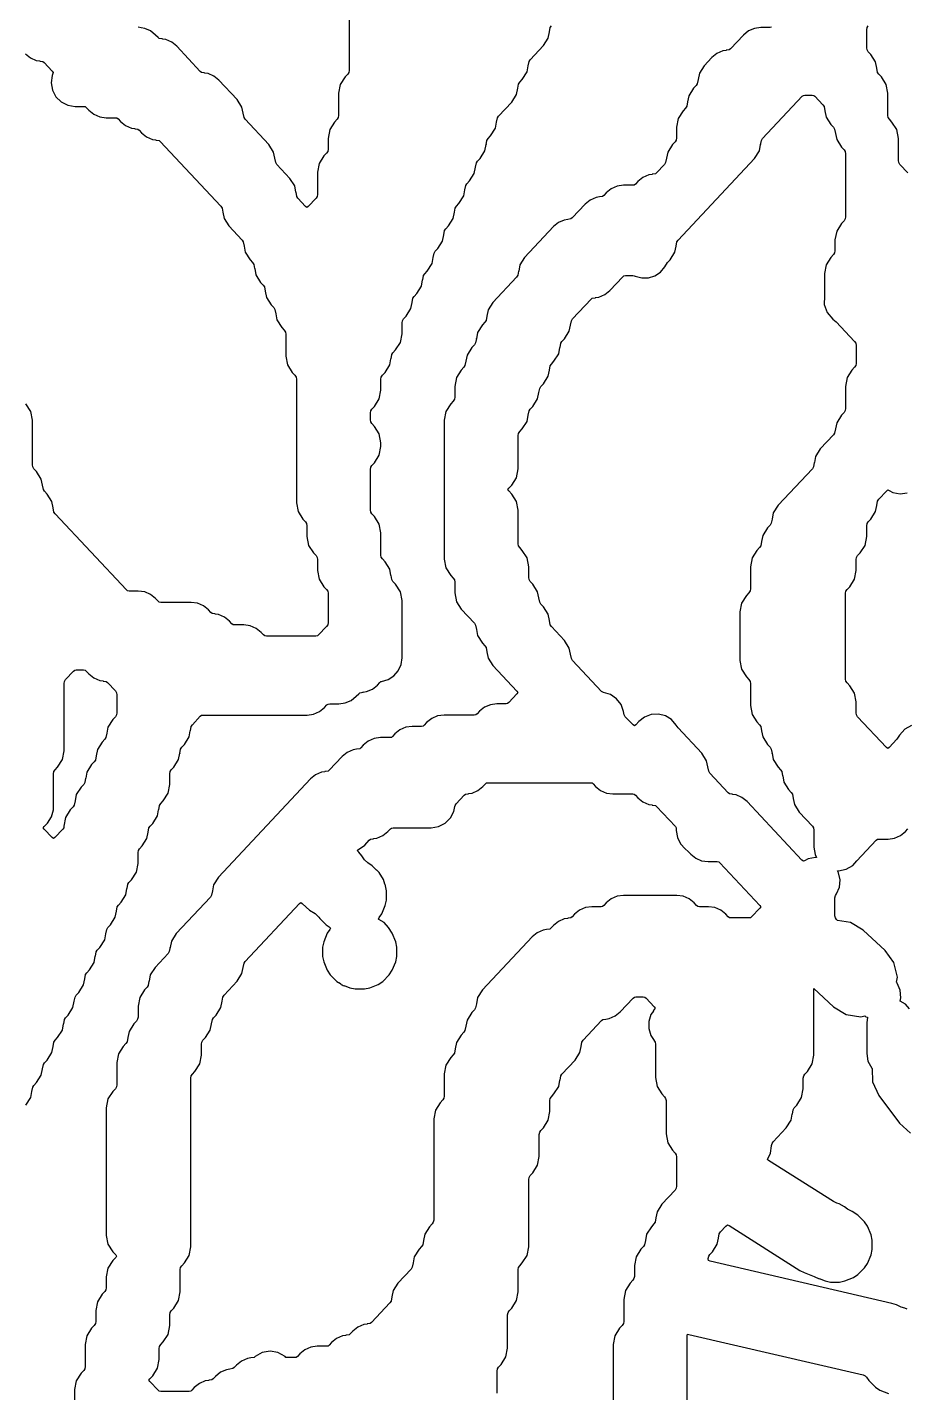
# Model space of a CAD drawing. Header units: millimetres. Extents: x 10 to 410, y 18 to 283.
# Drawn here: x 105.98 to 124.44, y 60.89 to 89.57 of the extents above; entities that cross this region are included whole.
import ezdxf

# ---------------------------------------------------------------- set-up
doc = ezdxf.new("R2010")
doc.units = ezdxf.units.MM
doc.layers.add('CUT', color=1, linetype='Continuous')

msp = doc.modelspace()

# ---------------------------------------------------------------- linework, layer by layer
at = {"layer": 'CUT'}
for points in [[(112.7426, 89.8403), (112.7426, 88.6645), (112.7342, 88.6206), (112.7103, 88.5829), (112.6558, 88.5248), (112.5557, 88.3667), (112.5206, 88.1828), (112.5206, 87.7174), (112.5123, 87.6735), (112.4883, 87.6357), (112.4339, 87.5776), (112.3337, 87.4196), (112.2987, 87.2357), (112.2987, 87.007), (112.2903, 86.9631), (112.2664, 86.9254), (112.2119, 86.8673), (112.1117, 86.7092), (112.0767, 86.5253), (112.0767, 86.0599), (112.0683, 86.016), (112.0444, 85.9782), (111.8828, 85.8058), (111.8548, 85.7843), (111.8267, 85.8058), (111.6651, 85.9782), (111.6412, 86.016), (111.624, 86.1063), (111.6225, 86.106), (111.5978, 86.2356), (111.4976, 86.3937), (111.2212, 86.6886), (111.1972, 86.7264), (111.18, 86.8166), (111.1785, 86.8163), (111.1538, 86.946), (111.0537, 87.1041), (110.5553, 87.6357), (110.5314, 87.6735), (110.5142, 87.7638), (110.5127, 87.7635), (110.488, 87.8931), (110.3878, 88.0512), (110.0053, 88.4593), (109.8997, 88.5449), (109.7751, 88.5989), (109.7026, 88.6088), (109.7031, 88.6127), (109.6371, 88.6218), (109.6118, 88.6422), (109.1174, 89.1696), (109.0119, 89.2552), (108.8872, 89.3092), (108.8147, 89.3192), (108.8152, 89.3231), (108.7492, 89.3321), (108.724, 89.3526), (108.6735, 89.4064), (108.568, 89.492), (108.4433, 89.546), (108.3708, 89.556), (108.3713, 89.5598), (108.3053, 89.5689)], [(105.9486, 66.9255), (106.0488, 67.0836), (106.0735, 67.2133), (106.075, 67.213), (106.0922, 67.3032), (106.1161, 67.341), (106.1706, 67.3991), (106.2707, 67.5572), (106.2954, 67.6868), (106.2969, 67.6865), (106.3141, 67.7768), (106.338, 67.8146), (106.3925, 67.8727), (106.4927, 68.0308), (106.5174, 68.1604), (106.5189, 68.1601), (106.5361, 68.2504), (106.56, 68.2881), (106.6145, 68.3462), (106.7147, 68.5043), (106.7394, 68.634), (106.7408, 68.6337), (106.758, 68.724), (106.782, 68.7617), (106.8364, 68.8198), (106.9366, 68.9779), (106.9613, 69.1075), (106.9628, 69.1073), (106.98, 69.1975), (107.0039, 69.2353), (107.0584, 69.2934), (107.1586, 69.4515), (107.1833, 69.5811), (107.1848, 69.5808), (107.202, 69.6711), (107.2259, 69.7089), (107.2803, 69.767), (107.3805, 69.9251), (107.4052, 70.0547), (107.4067, 70.0544), (107.4239, 70.1447), (107.4478, 70.1824), (107.5023, 70.2405), (107.6025, 70.3986), (107.6272, 70.5283), (107.6287, 70.528), (107.6459, 70.6183), (107.6698, 70.656), (107.7243, 70.7141), (107.8244, 70.8722), (107.8491, 71.0018), (107.8506, 71.0016), (107.8678, 71.0918), (107.8918, 71.1296), (107.9462, 71.1877), (108.0464, 71.3458), (108.0711, 71.4754), (108.0726, 71.4751), (108.0898, 71.5654), (108.1137, 71.6032), (108.1682, 71.6613), (108.2684, 71.8193), (108.3034, 72.0032), (108.3034, 72.2319), (108.3118, 72.2758), (108.3357, 72.3135), (108.3901, 72.3716), (108.4903, 72.5297), (108.515, 72.6593), (108.5165, 72.6591), (108.5337, 72.7493), (108.5576, 72.7871), (108.6121, 72.8452), (108.7123, 73.0033), (108.737, 73.1329), (108.7385, 73.1326), (108.7557, 73.2229), (108.7796, 73.2607), (108.8341, 73.3188), (108.9342, 73.4769), (108.9693, 73.6607), (108.9693, 73.8894), (108.9776, 73.9333), (109.0016, 73.971), (109.056, 74.0291), (109.1562, 74.1872), (109.1809, 74.3169), (109.1824, 74.3166), (109.1996, 74.4068), (109.2235, 74.4446), (109.278, 74.5027), (109.3782, 74.6608), (109.4029, 74.7904), (109.4044, 74.7901), (109.4216, 74.8804), (109.4455, 74.9182), (109.6118, 75.0956), (109.6371, 75.1161), (109.6693, 75.1205), (111.8601, 75.1205), (111.9947, 75.139), (112.1193, 75.193), (112.2249, 75.2786), (112.2753, 75.3324), (112.3006, 75.3529), (112.3328, 75.3573), (112.526, 75.3573), (112.6606, 75.3758), (112.7852, 75.4298), (112.8907, 75.5153), (112.9412, 75.5692), (112.9665, 75.5897), (113.0325, 75.5987), (113.032, 75.6026), (113.1045, 75.6125), (113.2291, 75.6666), (113.3347, 75.7521), (113.3851, 75.806), (113.4104, 75.8264), (113.4203, 75.8278), (113.5577, 75.8673), (113.6783, 75.944), (113.7723, 76.0518), (113.832, 76.1817), (113.8524, 76.3232), (113.8524, 77.5275), (113.8174, 77.7113), (113.7172, 77.8694), (113.6627, 77.9275), (113.6388, 77.9653), (113.6216, 78.0555), (113.6201, 78.0552), (113.5954, 78.1849), (113.4952, 78.343), (113.4408, 78.4011), (113.4168, 78.4388), (113.4085, 78.4827), (113.4085, 78.9482), (113.3734, 79.132), (113.2733, 79.2901), (113.2188, 79.3482), (113.1949, 79.386), (113.1865, 79.4299), (113.1865, 80.2826), (113.1949, 80.3265), (113.2188, 80.3643), (113.2733, 80.4224), (113.3734, 80.5804), (113.4085, 80.7643), (113.4085, 80.8425), (113.3734, 81.0263), (113.2733, 81.1844), (113.2188, 81.2425), (113.1949, 81.2803), (113.1865, 81.3242), (113.1865, 81.4665), (113.1949, 81.5104), (113.2188, 81.5482), (113.2733, 81.6063), (113.3734, 81.7644), (113.4085, 81.9482), (113.4085, 82.1769), (113.4168, 82.2208), (113.4408, 82.2585), (113.4952, 82.3166), (113.5954, 82.4747), (113.6201, 82.6044), (113.6216, 82.6041), (113.6388, 82.6944), (113.6627, 82.7321), (113.7172, 82.7902), (113.8174, 82.9483), (113.8524, 83.1322), (113.8524, 83.3608), (113.8608, 83.4047), (113.8847, 83.4425), (113.9391, 83.5006), (114.0393, 83.6587), (114.064, 83.7883), (114.0655, 83.788), (114.0827, 83.8783), (114.1066, 83.916), (114.1611, 83.9742), (114.2613, 84.1322), (114.286, 84.2619), (114.2875, 84.2616), (114.3047, 84.3519), (114.3286, 84.3896), (114.3831, 84.4477), (114.4832, 84.6058), (114.5079, 84.7355), (114.5094, 84.7352), (114.5266, 84.8254), (114.5506, 84.8632), (114.605, 84.9213), (114.7052, 85.0794), (114.7299, 85.209), (114.7314, 85.2087), (114.7486, 85.299), (114.7725, 85.3368), (114.827, 85.3949), (114.9272, 85.553), (114.9519, 85.6826), (114.9534, 85.6823), (114.9706, 85.7726), (114.9945, 85.8103), (115.0489, 85.8684), (115.1491, 86.0265), (115.1738, 86.1562), (115.1753, 86.1559), (115.1925, 86.2462), (115.2164, 86.2839), (115.2709, 86.342), (115.3711, 86.5001), (115.3958, 86.6297), (115.3973, 86.6295), (115.4145, 86.7197), (115.4384, 86.7575), (115.4929, 86.8156), (115.593, 86.9737), (115.6177, 87.1033), (115.6192, 87.103), (115.6364, 87.1933), (115.6604, 87.2311), (115.7148, 87.2892), (115.815, 87.4473), (115.8397, 87.5769), (115.8412, 87.5766), (115.8584, 87.6669), (115.8823, 87.7046), (116.1587, 87.9995), (116.2589, 88.1576), (116.2836, 88.2873), (116.2851, 88.287), (116.3023, 88.3772), (116.3262, 88.415), (116.3807, 88.4731), (116.4809, 88.6312), (116.5056, 88.7608), (116.5071, 88.7605), (116.5243, 88.8508), (116.5482, 88.8886), (116.8246, 89.1835), (116.9248, 89.3415), (116.9495, 89.4712), (116.951, 89.4709), (116.9682, 89.5612), (116.9921, 89.5989)], [(121.6191, 89.5689), (121.5869, 89.5645), (121.3937, 89.5645), (121.2591, 89.546), (121.1344, 89.492), (121.0289, 89.4064), (120.7565, 89.1158), (120.7312, 89.0953), (120.6652, 89.0863), (120.6657, 89.0824), (120.5932, 89.0725), (120.4685, 89.0184), (120.363, 88.9329), (120.2025, 88.7616), (120.1023, 88.6035), (120.0776, 88.4738), (120.0761, 88.4741), (120.0589, 88.3839), (120.035, 88.3461), (119.9805, 88.288), (119.8803, 88.1299), (119.8556, 88.0003), (119.8541, 88.0006), (119.8369, 87.9103), (119.813, 87.8725), (119.7585, 87.8144), (119.6584, 87.6563), (119.6233, 87.4725), (119.6233, 87.2438), (119.615, 87.1999), (119.5911, 87.1622), (119.5366, 87.1041), (119.4364, 86.946), (119.4117, 86.8163), (119.4102, 86.8166), (119.393, 86.7264), (119.3691, 86.6886), (119.2028, 86.5112), (119.1775, 86.4907), (119.1115, 86.4816), (119.112, 86.4777), (119.0395, 86.4678), (118.9148, 86.4138), (118.8093, 86.3282), (118.7588, 86.2744), (118.7336, 86.2539), (118.7014, 86.2495), (118.5082, 86.2495), (118.3736, 86.231), (118.2489, 86.177), (118.1434, 86.0914), (118.093, 86.0376), (118.0677, 86.0171), (118.0017, 86.008), (118.0022, 86.0042), (117.9297, 85.9942), (117.805, 85.9402), (117.6995, 85.8546), (117.4271, 85.564), (117.4018, 85.5435), (117.3358, 85.5345), (117.3363, 85.5306), (117.2638, 85.5207), (117.1392, 85.4666), (117.0336, 85.3811), (116.4292, 84.7362), (116.329, 84.5781), (116.3043, 84.4485), (116.3028, 84.4488), (116.2856, 84.3585), (116.2617, 84.3207), (115.7633, 83.7891), (115.6631, 83.631), (115.6384, 83.5013), (115.6369, 83.5016), (115.6197, 83.4113), (115.5958, 83.3736), (115.5413, 83.3155), (115.4411, 83.1574), (115.4164, 83.0278), (115.4149, 83.028), (115.3977, 82.9378), (115.3738, 82.9), (115.3194, 82.8419), (115.2192, 82.6838), (115.1945, 82.5542), (115.193, 82.5545), (115.1758, 82.4642), (115.1519, 82.4264), (115.0974, 82.3683), (114.9972, 82.2103), (114.9622, 82.0264), (114.9622, 81.7977), (114.9538, 81.7538), (114.9299, 81.7161), (114.8754, 81.658), (114.7753, 81.4999), (114.7402, 81.316), (114.7402, 78.3964), (114.7753, 78.2126), (114.8754, 78.0545), (114.9299, 77.9964), (114.9538, 77.9586), (114.9622, 77.9147), (114.9622, 77.6861), (114.9972, 77.5022), (115.0974, 77.3441), (115.3738, 77.0492), (115.3977, 77.0115), (115.4149, 76.9212), (115.4164, 76.9215), (115.4411, 76.7919), (115.5413, 76.6338), (115.5958, 76.5757), (115.6197, 76.5379), (115.6369, 76.4476), (115.6384, 76.4479), (115.6631, 76.3183), (115.7633, 76.1602), (116.2681, 75.6216), (116.2871, 75.5941), (116.2681, 75.5666), (116.0953, 75.3822), (116.0701, 75.3617), (116.0379, 75.3573), (115.8447, 75.3573), (115.7101, 75.3388), (115.5854, 75.2848), (115.4799, 75.1992), (115.4294, 75.1454), (115.4042, 75.1249), (115.372, 75.1205), (114.7349, 75.1205), (114.6003, 75.102), (114.4756, 75.048), (114.3701, 74.9625), (114.3196, 74.9086), (114.2944, 74.8881), (114.2622, 74.8837), (114.069, 74.8837), (113.9344, 74.8653), (113.8098, 74.8112), (113.7042, 74.7257), (113.6538, 74.6718), (113.6285, 74.6514), (113.5963, 74.6469), (113.4031, 74.6469), (113.2685, 74.6285), (113.1439, 74.5745), (113.0384, 74.4889), (112.9879, 74.435), (112.9626, 74.4146), (112.8966, 74.4055), (112.8972, 74.4016), (112.8246, 74.3917), (112.7, 74.3377), (112.5944, 74.2521), (112.322, 73.9615), (112.2968, 73.941), (112.2307, 73.9319), (112.2313, 73.9281), (112.1587, 73.9181), (112.0341, 73.8641), (111.9286, 73.7785), (109.9923, 71.713), (109.8921, 71.5549), (109.8674, 71.4252), (109.866, 71.4255), (109.8488, 71.3352), (109.8248, 71.2975), (109.1045, 70.529), (109.0043, 70.3709), (108.9796, 70.2413), (108.9781, 70.2416), (108.9609, 70.1513), (108.937, 70.1135), (108.6606, 69.8187), (108.5604, 69.6606), (108.5357, 69.5309), (108.5342, 69.5312), (108.517, 69.4409), (108.4931, 69.4032), (108.4386, 69.3451), (108.3384, 69.187), (108.3034, 69.0031), (108.3034, 68.7745), (108.295, 68.7306), (108.2711, 68.6928), (108.2166, 68.6347), (108.1165, 68.4766), (108.0918, 68.347), (108.0903, 68.3473), (108.0731, 68.257), (108.0492, 68.2193), (107.9947, 68.1612), (107.8945, 68.0031), (107.8595, 67.8192), (107.8595, 67.3538), (107.8511, 67.3099), (107.8272, 67.2721), (107.7727, 67.214), (107.6725, 67.0559), (107.6375, 66.8721), (107.6375, 64.1892), (107.6725, 64.0054), (107.7727, 63.8473), (107.8337, 63.7823), (107.8526, 63.7548), (107.8337, 63.7272), (107.7727, 63.6622), (107.6725, 63.5041), (107.6375, 63.3203), (107.6375, 63.0916), (107.6292, 63.0477), (107.6052, 63.01), (107.5508, 62.9519), (107.4506, 62.7938), (107.4156, 62.6099), (107.4156, 62.3812), (107.4072, 62.3373), (107.3833, 62.2996), (107.3288, 62.2415), (107.2286, 62.0834), (107.1936, 61.8995), (107.1936, 61.4341), (107.1852, 61.3902), (107.1613, 61.3525), (107.1069, 61.2943), (107.0067, 61.1363), (106.9716, 60.9524), (106.9716, 60.1639)], [(124.4831, 86.5112), (124.3168, 86.6886), (124.2929, 86.7264), (124.2845, 86.7703), (124.2845, 87.2357), (124.2495, 87.4196), (124.1493, 87.5776), (124.0948, 87.6357), (124.0709, 87.6735), (124.0625, 87.7174), (124.0625, 88.1828), (124.0275, 88.3667), (123.9273, 88.5248), (123.8729, 88.5829), (123.8489, 88.6206), (123.8317, 88.7109), (123.8302, 88.7106), (123.8055, 88.8403), (123.7054, 88.9984), (123.6509, 89.0565), (123.627, 89.0942), (123.6186, 89.1381), (123.6186, 89.5173), (123.627, 89.5612), (123.6509, 89.5989)], [(105.9356, 89.0122), (106.0412, 88.9266), (106.1658, 88.8726), (106.2384, 88.8626), (106.2378, 88.8588), (106.3038, 88.8497), (106.3291, 88.8292), (106.5019, 88.6449), (106.5215, 88.6164), (106.5025, 88.5553), (106.48, 88.4016), (106.5058, 88.2484), (106.5774, 88.1105), (106.6879, 88.0012), (106.8265, 87.9311), (106.98, 87.907), (107.1595, 87.907), (107.1917, 87.9026), (107.2169, 87.8821), (107.2674, 87.8282), (107.3729, 87.7427), (107.4976, 87.6886), (107.6322, 87.6702), (107.8254, 87.6702), (107.8576, 87.6658), (107.8828, 87.6453), (107.9333, 87.5915), (108.0388, 87.5059), (108.1635, 87.4519), (108.236, 87.4419), (108.2355, 87.438), (108.3015, 87.429), (108.3267, 87.4085), (108.3772, 87.3547), (108.4827, 87.2691), (108.6074, 87.2151), (108.6799, 87.2051), (108.6794, 87.2013), (108.7454, 87.1922), (108.7707, 87.1717), (110.0468, 85.8103), (110.0707, 85.7726), (110.0879, 85.6823), (110.0894, 85.6826), (110.1141, 85.553), (110.2143, 85.3949), (110.4907, 85.1), (110.5146, 85.0622), (110.5318, 84.972), (110.5333, 84.9722), (110.558, 84.8426), (110.6582, 84.6845), (110.7127, 84.6264), (110.7366, 84.5887), (110.7538, 84.4984), (110.7553, 84.4987), (110.78, 84.369), (110.8802, 84.2109), (110.9346, 84.1528), (110.9585, 84.1151), (110.9757, 84.0248), (110.9772, 84.0251), (111.0019, 83.8955), (111.1021, 83.7374), (111.1566, 83.6793), (111.1805, 83.6415), (111.1977, 83.5512), (111.1992, 83.5515), (111.2239, 83.4219), (111.3241, 83.2638), (111.3785, 83.2057), (111.4025, 83.1679), (111.4108, 83.124), (111.4108, 82.6586), (111.4459, 82.4747), (111.546, 82.3166), (111.6005, 82.2585), (111.6244, 82.2208), (111.6328, 82.1769), (111.6328, 79.5804), (111.6678, 79.3965), (111.768, 79.2384), (111.8225, 79.1803), (111.8464, 79.1426), (111.8548, 79.0987), (111.8548, 78.87), (111.8898, 78.6862), (111.99, 78.5281), (112.0444, 78.47), (112.0683, 78.4322), (112.0767, 78.3883), (112.0767, 78.1597), (112.1117, 77.9758), (112.2119, 77.8177), (112.2664, 77.7596), (112.2903, 77.7219), (112.2987, 77.678), (112.2987, 77.062), (112.2903, 77.0181), (112.2664, 76.9804), (112.1, 76.8029), (112.0748, 76.7824), (112.0426, 76.778), (111.001, 76.778), (110.9688, 76.7824), (110.9436, 76.8029), (110.8931, 76.8567), (110.7876, 76.9423), (110.6629, 76.9963), (110.5283, 77.0148), (110.3352, 77.0148), (110.3029, 77.0192), (110.2777, 77.0397), (110.2272, 77.0935), (110.1217, 77.1791), (109.997, 77.2331), (109.9245, 77.2431), (109.925, 77.2469), (109.859, 77.256), (109.8338, 77.2765), (109.7833, 77.3303), (109.6778, 77.4159), (109.5531, 77.4699), (109.4185, 77.4884), (108.7814, 77.4884), (108.7492, 77.4928), (108.724, 77.5133), (108.6735, 77.5671), (108.568, 77.6527), (108.4433, 77.7067), (108.3087, 77.7252), (108.1156, 77.7252), (108.0834, 77.7296), (108.0581, 77.7501), (106.56, 79.3482), (106.5361, 79.386), (106.5189, 79.4762), (106.5174, 79.476), (106.4927, 79.6056), (106.3925, 79.7637), (106.338, 79.8218), (106.3141, 79.8595), (106.2969, 79.9498), (106.2954, 79.9495), (106.2707, 80.0792), (106.1706, 80.2373), (106.1161, 80.2954), (106.0922, 80.3331), (106.0838, 80.377), (106.0838, 81.316), (106.0488, 81.4999), (105.9486, 81.658)], [(124.5639, 74.902), (124.4177, 74.8216), (124.3061, 74.6975), (124.2522, 74.6125), (124.0906, 74.44), (124.0625, 74.4186), (124.0345, 74.44), (123.4289, 75.0861), (123.405, 75.1238), (123.3967, 75.1677), (123.3967, 75.3964), (123.3616, 75.5802), (123.2614, 75.7383), (123.207, 75.7964), (123.1831, 75.8342), (123.1747, 75.8781), (123.1747, 77.678), (123.1831, 77.7219), (123.207, 77.7596), (123.2614, 77.8177), (123.3616, 77.9758), (123.3967, 78.1597), (123.3967, 78.3883), (123.405, 78.4322), (123.4289, 78.47), (123.4834, 78.5281), (123.5836, 78.6862), (123.6186, 78.87), (123.6186, 79.0987), (123.627, 79.1426), (123.6509, 79.1803), (123.7054, 79.2384), (123.8055, 79.3965), (123.8302, 79.5262), (123.8317, 79.5259), (123.8489, 79.6161), (123.8729, 79.6539), (124.0345, 79.8263), (124.0638, 79.8488), (124.089, 79.8402), (124.1673, 79.7975), (124.3189, 79.7685), (124.4722, 79.7871)], [(124.522, 68.9474), (124.4345, 69.046), (124.3193, 69.1124), (124.3365, 69.1781), (124.3246, 69.341), (124.2609, 69.4914), (124.254, 69.5022), (124.248, 69.5091), (124.2648, 69.6165), (124.1912, 69.9199), (124.0072, 70.172), (123.5426, 70.5995), (123.2761, 70.7619), (123.0032, 70.8045), (122.985, 70.8239), (122.9611, 70.8617), (122.9527, 70.9056), (122.9527, 71.2847), (122.9611, 71.3286), (122.9827, 71.3627), (123.0442, 71.5043), (123.0596, 71.6579), (123.0274, 71.8089), (123.0031, 71.8514), (123.0287, 71.8483), (123.1858, 71.8802), (123.3247, 71.9603), (123.4122, 72.0589), (123.8172, 72.491), (123.8425, 72.5114), (123.8747, 72.5159), (124.0679, 72.5159), (124.2025, 72.5343), (124.3271, 72.5883), (124.4326, 72.6739), (124.4831, 72.7277)], [(115.85, 60.8742), (115.85, 61.3397), (115.8584, 61.3836), (115.8823, 61.4213), (115.9368, 61.4794), (116.037, 61.6375), (116.072, 61.8214), (116.072, 62.5236), (116.0803, 62.5675), (116.1043, 62.6053), (116.1587, 62.6634), (116.2589, 62.8215), (116.2939, 63.0053), (116.2939, 63.4708), (116.3023, 63.5147), (116.3262, 63.5524), (116.3807, 63.6105), (116.4809, 63.7686), (116.5159, 63.9525), (116.5159, 65.3651), (116.5243, 65.409), (116.5482, 65.4467), (116.6027, 65.5048), (116.7028, 65.6629), (116.7379, 65.8468), (116.7379, 66.3122), (116.7462, 66.3561), (116.7701, 66.3938), (116.8246, 66.452), (116.9248, 66.61), (116.9598, 66.7939), (116.9598, 67.0226), (116.9682, 67.0665), (116.9921, 67.1042), (117.0466, 67.1623), (117.1468, 67.3204), (117.1715, 67.45), (117.1729, 67.4498), (117.1901, 67.54), (117.2141, 67.5778), (117.4905, 67.8727), (117.5907, 68.0308), (117.6154, 68.1604), (117.6169, 68.1601), (117.6341, 68.2504), (117.658, 68.2881), (118.0463, 68.7024), (118.0715, 68.7229), (118.1376, 68.7319), (118.137, 68.7358), (118.2096, 68.7457), (118.3342, 68.7997), (118.4397, 68.8853), (118.7122, 69.1759), (118.7374, 69.1964), (118.7696, 69.2008), (118.9233, 69.2008), (118.9555, 69.1964), (118.9808, 69.1759), (119.1536, 68.9916), (119.1726, 68.9641), (119.1322, 68.9055), (119.1347, 68.9038), (119.082, 68.8272), (119.0375, 68.6839), (119.0375, 68.5339), (119.082, 68.3906), (119.1241, 68.3294), (119.1219, 68.328), (119.1711, 68.2504), (119.1794, 68.2065), (119.1794, 67.5043), (119.2145, 67.3204), (119.3146, 67.1623), (119.3691, 67.1042), (119.393, 67.0665), (119.4014, 67.0226), (119.4014, 66.3203), (119.4364, 66.1365), (119.5366, 65.9784), (119.5911, 65.9203), (119.615, 65.8825), (119.6233, 65.8386), (119.6233, 65.2227), (119.615, 65.1788), (119.5911, 65.141), (119.3146, 64.8461), (119.2145, 64.6881), (119.1898, 64.5584), (119.1883, 64.5587), (119.1711, 64.4684), (119.1471, 64.4307), (119.0927, 64.3726), (118.9925, 64.2145), (118.9678, 64.0848), (118.9663, 64.0851), (118.9491, 63.9949), (118.9252, 63.9571), (118.8707, 63.899), (118.7705, 63.7409), (118.7355, 63.5571), (118.7355, 63.3284), (118.7271, 63.2845), (118.7032, 63.2467), (118.6488, 63.1886), (118.5486, 63.0305), (118.5135, 62.8467), (118.5135, 62.3812), (118.5052, 62.3373), (118.4813, 62.2996), (118.4268, 62.2415), (118.3266, 62.0834), (118.2916, 61.8995), (118.2916, 59.9271)], [(124.4724, 62.6381), (124.4208, 62.6637), (124.3416, 62.6856), (124.2423, 62.7305), (124.1495, 62.7619), (120.3302, 63.6494), (120.2955, 63.6639), (120.2892, 63.7009), (120.2892, 63.7075), (120.2976, 63.7514), (120.3215, 63.7892), (120.376, 63.8473), (120.4761, 64.0054), (120.5008, 64.135), (120.5023, 64.1347), (120.5195, 64.225), (120.5435, 64.2628), (120.6599, 64.387), (120.6906, 64.4101), (120.7261, 64.3954), (122.2152, 63.4529), (122.3027, 63.4089), (122.5117, 63.3284), (122.512, 63.3282), (122.5161, 63.3255), (122.6205, 63.2769), (122.6234, 63.283), (122.7441, 63.233), (122.8552, 63.2109), (123.0503, 63.2109), (123.1613, 63.233), (123.3416, 63.3077), (123.4357, 63.3706), (123.5737, 63.5086), (123.6366, 63.6027), (123.7112, 63.7829), (123.7333, 63.894), (123.7333, 64.0891), (123.7112, 64.2001), (123.6366, 64.3804), (123.5737, 64.4745), (123.4357, 64.6125), (123.315, 64.6931), (123.2165, 64.743), (123.154, 64.7908), (123.1532, 64.7898), (123.0404, 64.8561), (122.9947, 64.8677), (122.9205, 64.9001), (121.5559, 65.7637), (121.532, 65.7843), (121.5982, 65.9196), (121.621, 66.0689), (121.621, 66.0754), (121.6293, 66.1193), (121.6533, 66.1571), (121.9297, 66.452), (122.0299, 66.61), (122.0546, 66.7397), (122.0561, 66.7394), (122.0733, 66.8297), (122.0972, 66.8674), (122.1516, 66.9255), (122.2518, 67.0836), (122.2869, 67.2675), (122.2869, 67.4961), (122.2952, 67.54), (122.3191, 67.5778), (122.3736, 67.6359), (122.4738, 67.794), (122.5088, 67.9778), (122.5088, 69.3764), (122.9238, 68.9946), (123.1903, 68.8321), (123.4987, 68.784), (123.5768, 68.8029), (123.6034, 68.7825), (123.6369, 68.7712), (123.6186, 68.6585), (123.6186, 68.0113), (123.6456, 67.8493), (123.7236, 67.7048), (123.7305, 67.6984), (123.7439, 67.4141), (123.8768, 67.1317), (124.3105, 66.5445), (124.5413, 66.3344)], [(119.8453, 60.7237), (119.8453, 62.0818), (119.8501, 62.1134), (119.8819, 62.1109), (123.5452, 61.2597), (123.5861, 61.2416), (123.6174, 61.2097), (123.6636, 61.1407), (123.8015, 61.0027), (123.8957, 60.9398), (124.0759, 60.8652)]]:
    msp.add_lwpolyline(points, dxfattribs=at)
for points in [[(116.951, 82.3673), (116.9682, 82.4576), (116.9921, 82.4953), (117.0466, 82.5534), (117.1468, 82.7115), (117.1715, 82.8412), (117.1729, 82.8409), (117.1901, 82.9312), (117.2141, 82.9689), (117.2685, 83.027), (117.3687, 83.1851), (117.3934, 83.3147), (117.3949, 83.3145), (117.4121, 83.4047), (117.436, 83.4425), (117.8243, 83.8567), (117.8496, 83.8772), (117.9156, 83.8862), (117.9151, 83.8901), (117.9876, 83.9001), (118.1123, 83.9541), (118.2178, 84.0397), (118.4902, 84.3303), (118.5155, 84.3508), (118.5477, 84.3552), (118.7014, 84.3552), (118.7342, 84.3507), (118.7536, 84.3423), (118.8896, 84.305), (119.0306, 84.3072), (119.1654, 84.3487), (119.2832, 84.4262), (119.3747, 84.5334), (119.4337, 84.6264), (119.4881, 84.6845), (119.5883, 84.8426), (119.613, 84.9722), (119.6145, 84.972), (119.6317, 85.0622), (119.6556, 85.1), (121.2638, 86.8156), (121.364, 86.9737), (121.3887, 87.1033), (121.3902, 87.103), (121.4074, 87.1933), (121.4313, 87.2311), (122.2635, 88.1189), (122.2888, 88.1393), (122.321, 88.1438), (122.4747, 88.1438), (122.5069, 88.1393), (122.5322, 88.1189), (122.6985, 87.9414), (122.7224, 87.9037), (122.7396, 87.8134), (122.7411, 87.8137), (122.7658, 87.684), (122.866, 87.5259), (122.9204, 87.4678), (122.9444, 87.4301), (122.9616, 87.3398), (122.9631, 87.3401), (122.9878, 87.2105), (123.0879, 87.0524), (123.1424, 86.9943), (123.1663, 86.9565), (123.1747, 86.9126), (123.1747, 85.5863), (123.1663, 85.5424), (123.1424, 85.5047), (123.0879, 85.4466), (122.9878, 85.2885), (122.9527, 85.1046), (122.9527, 84.876), (122.9444, 84.8321), (122.9204, 84.7943), (122.866, 84.7362), (122.7658, 84.5781), (122.7308, 84.3943), (122.7308, 83.9288), (122.7295, 83.9221), (122.728, 83.7435), (122.7893, 83.5757), (122.9057, 83.4402), (122.9761, 83.3831), (123.3644, 82.9689), (123.3883, 82.9312), (123.3967, 82.8873), (123.3967, 82.5081), (123.3883, 82.4642), (123.3644, 82.4264), (123.3099, 82.3683), (123.2097, 82.2103), (123.1747, 82.0264), (123.1747, 81.5609), (123.1663, 81.517), (123.1424, 81.4793), (123.0879, 81.4212), (122.9878, 81.2631), (122.9631, 81.1335), (122.9616, 81.1338), (122.9444, 81.0435), (122.9204, 81.0057), (122.644, 80.7108), (122.5438, 80.5527), (122.5191, 80.4231), (122.5177, 80.4234), (122.5005, 80.3331), (122.4765, 80.2954), (121.7562, 79.5269), (121.656, 79.3688), (121.6313, 79.2392), (121.6298, 79.2395), (121.6126, 79.1492), (121.5887, 79.1114), (121.5342, 79.0533), (121.434, 78.8952), (121.4093, 78.7656), (121.4079, 78.7659), (121.3907, 78.6756), (121.3667, 78.6379), (121.3123, 78.5798), (121.2121, 78.4217), (121.1771, 78.2378), (121.1771, 77.7724), (121.1687, 77.7285), (121.1448, 77.6907), (121.0903, 77.6326), (120.9901, 77.4745), (120.9551, 77.2907), (120.9551, 76.2654), (120.9901, 76.0815), (121.0903, 75.9234), (121.1448, 75.8653), (121.1687, 75.8276), (121.1771, 75.7837), (121.1771, 75.3182), (121.2121, 75.1344), (121.3123, 74.9763), (121.3667, 74.9182), (121.3907, 74.8804), (121.4079, 74.7901), (121.4093, 74.7904), (121.434, 74.6608), (121.5342, 74.5027), (121.5887, 74.4446), (121.6126, 74.4068), (121.6298, 74.3166), (121.6313, 74.3169), (121.656, 74.1872), (121.7562, 74.0291), (121.8107, 73.971), (121.8346, 73.9333), (121.8518, 73.843), (121.8533, 73.8433), (121.878, 73.7136), (121.9781, 73.5555), (122.0326, 73.4974), (122.0565, 73.4597), (122.0737, 73.3694), (122.0752, 73.3697), (122.0999, 73.2401), (122.2001, 73.082), (122.4765, 72.7871), (122.5005, 72.7493), (122.5088, 72.7054), (122.5088, 72.3479), (122.5345, 72.1896), (122.5673, 72.1271), (122.5433, 72.13), (122.3916, 72.101), (122.3133, 72.0583), (122.2881, 72.0497), (122.2588, 72.0722), (121.1033, 73.3049), (120.9977, 73.3905), (120.8731, 73.4445), (120.8005, 73.4545), (120.8011, 73.4584), (120.7351, 73.4674), (120.7098, 73.4879), (120.3215, 73.9021), (120.2976, 73.9399), (120.2804, 74.0302), (120.2789, 74.0299), (120.2542, 74.1595), (120.154, 74.3176), (119.6556, 74.8493), (119.6171, 74.9101), (119.5176, 75.0243), (119.3885, 75.1034), (119.2417, 75.1403), (119.0906, 75.1315), (118.949, 75.078), (118.8299, 74.9845), (118.7635, 74.9136), (118.7355, 74.8921), (118.7075, 74.9136), (118.5458, 75.0861), (118.5219, 75.1238), (118.5084, 75.1948), (118.456, 75.3409), (118.3615, 75.4639), (118.2337, 75.552), (118.0851, 75.5966), (118.0715, 75.5985), (118.0463, 75.619), (117.436, 76.27), (117.4121, 76.3077), (117.3949, 76.398), (117.3934, 76.3977), (117.3687, 76.5274), (117.2685, 76.6855), (116.9921, 76.9804), (116.9682, 77.0181), (116.951, 77.1084), (116.9495, 77.1081), (116.9248, 77.2377), (116.8246, 77.3958), (116.7701, 77.4539), (116.7462, 77.4917), (116.729, 77.582), (116.7275, 77.5817), (116.7028, 77.7113), (116.6027, 77.8694), (116.5482, 77.9275), (116.5243, 77.9653), (116.5159, 78.0092), (116.5159, 78.2378), (116.4809, 78.4217), (116.3807, 78.5798), (116.3262, 78.6379), (116.3023, 78.6756), (116.2939, 78.7195), (116.2939, 79.4217), (116.2589, 79.6056), (116.1587, 79.7637), (116.0978, 79.8287), (116.0789, 79.8562), (116.0978, 79.8838), (116.1587, 79.9488), (116.2589, 80.1069), (116.2939, 80.2907), (116.2939, 80.993), (116.3023, 81.0369), (116.3262, 81.0746), (116.3807, 81.1327), (116.4809, 81.2908), (116.5056, 81.4204), (116.5071, 81.4202), (116.5243, 81.5104), (116.5482, 81.5482), (116.6027, 81.6063), (116.7028, 81.7644), (116.7275, 81.894), (116.729, 81.8937), (116.7462, 81.984), (116.7701, 82.0218), (116.8246, 82.0799), (116.9248, 82.238), (116.9495, 82.3676)], [(107.3729, 75.9033), (107.4976, 75.8493), (107.5701, 75.8394), (107.5696, 75.8355), (107.6356, 75.8264), (107.6609, 75.806), (107.8272, 75.6285), (107.8511, 75.5908), (107.8595, 75.5469), (107.8595, 75.1677), (107.8511, 75.1238), (107.8272, 75.0861), (107.7727, 75.028), (107.6725, 74.8699), (107.6478, 74.7402), (107.6464, 74.7405), (107.6292, 74.6502), (107.6052, 74.6125), (107.5508, 74.5544), (107.4506, 74.3963), (107.4259, 74.2667), (107.4244, 74.2669), (107.4072, 74.1767), (107.3833, 74.1389), (107.3288, 74.0808), (107.2286, 73.9227), (107.2039, 73.7931), (107.2024, 73.7934), (107.1852, 73.7031), (107.1613, 73.6653), (107.1069, 73.6072), (107.0067, 73.4492), (106.982, 73.3195), (106.9805, 73.3198), (106.9633, 73.2295), (106.9394, 73.1918), (106.8792, 73.1276), (106.779, 72.9695), (106.744, 72.7857), (106.744, 72.7544), (106.7239, 72.7251), (106.5557, 72.5458), (106.5277, 72.5243), (106.4997, 72.5458), (106.3316, 72.7251), (106.3126, 72.7526), (106.3316, 72.7802), (106.3987, 72.8518), (106.4864, 72.9811), (106.53, 73.1311), (106.527, 73.2262), (106.5277, 73.2262), (106.5277, 73.8894), (106.5361, 73.9333), (106.56, 73.971), (106.6145, 74.0291), (106.7147, 74.1872), (106.7497, 74.3711), (106.7497, 75.7837), (106.758, 75.8276), (106.782, 75.8653), (106.9483, 76.0428), (106.9736, 76.0632), (107.0058, 76.0677), (107.1595, 76.0677), (107.1917, 76.0632), (107.2169, 76.0428), (107.2674, 75.9889)], [(109.4132, 67.4961), (109.4216, 67.54), (109.4455, 67.5778), (109.4999, 67.6359), (109.6001, 67.794), (109.6352, 67.9778), (109.6352, 68.2065), (109.6435, 68.2504), (109.6674, 68.2881), (109.7219, 68.3462), (109.8221, 68.5043), (109.8468, 68.634), (109.8483, 68.6337), (109.8655, 68.724), (109.8894, 68.7617), (109.9439, 68.8198), (110.044, 68.9779), (110.0687, 69.1075), (110.0702, 69.1073), (110.0874, 69.1975), (110.1114, 69.2353), (110.3878, 69.5302), (110.488, 69.6883), (110.5127, 69.8179), (110.5142, 69.8176), (110.5314, 69.9079), (110.5553, 69.9456), (111.6968, 71.1634), (111.7241, 71.1846), (111.7525, 71.1648), (111.8342, 71.0861), (111.9111, 71.0253), (112.03, 70.949), (112.1021, 70.8783), (112.1217, 70.8489), (112.2596, 70.711), (112.3219, 70.6693), (112.3472, 70.646), (112.3328, 70.6148), (112.2807, 70.5368), (112.206, 70.3566), (112.184, 70.2455), (112.184, 70.0504), (112.206, 69.9394), (112.2807, 69.7592), (112.3436, 69.665), (112.4567, 69.5519), (112.4566, 69.5517), (112.4605, 69.5481), (112.4816, 69.5271), (112.5206, 69.5009), (112.5225, 69.5037), (112.5591, 69.4795), (112.5571, 69.4766), (112.5757, 69.4641), (112.5937, 69.4567), (112.6145, 69.443), (112.6341, 69.4344), (112.6362, 69.4391), (112.7559, 69.3895), (112.867, 69.3674), (113.0621, 69.3674), (113.1732, 69.3895), (113.3534, 69.4641), (113.4475, 69.5271), (113.5855, 69.665), (113.6484, 69.7592), (113.7231, 69.9394), (113.7451, 70.0504), (113.7451, 70.2455), (113.7231, 70.3566), (113.6484, 70.5368), (113.5691, 70.6555), (113.4745, 70.761), (113.3661, 70.8282), (113.36, 70.8339), (113.3744, 70.8652), (113.4264, 70.9431), (113.5011, 71.1233), (113.5232, 71.2344), (113.5232, 71.4295), (113.4955, 71.5687), (113.4885, 71.5673), (113.4653, 71.6685), (113.3699, 71.8152), (113.319, 71.8695), (113.3138, 71.8646), (113.2256, 71.9529), (113.1319, 72.0155), (113.0661, 72.0801), (113.008, 72.1635), (112.9445, 72.2381), (112.9288, 72.2533), (112.9105, 72.277), (112.9198, 72.2815), (113.0693, 72.3908), (113.1632, 72.491), (113.1884, 72.5114), (113.2544, 72.5205), (113.2539, 72.5244), (113.3264, 72.5343), (113.4511, 72.5883), (113.5566, 72.6739), (113.6071, 72.7277), (113.6323, 72.7482), (113.6646, 72.7526), (114.4678, 72.7526), (114.6224, 72.7771), (114.7617, 72.8481), (114.8724, 72.9588), (114.9434, 73.0981), (114.959, 73.197), (114.9673, 73.2237), (114.988, 73.2537), (115.1608, 73.4381), (115.1861, 73.4586), (115.2521, 73.4676), (115.2515, 73.4715), (115.3241, 73.4815), (115.4487, 73.5355), (115.5543, 73.6211), (115.6047, 73.6749), (115.63, 73.6954), (115.6622, 73.6998), (117.8135, 73.6998), (117.8457, 73.6954), (117.871, 73.6749), (117.9215, 73.6211), (118.027, 73.5355), (118.1517, 73.4815), (118.2863, 73.463), (118.7014, 73.463), (118.7336, 73.4586), (118.7588, 73.4381), (118.8093, 73.3843), (118.9148, 73.2987), (119.0395, 73.2447), (119.112, 73.2347), (119.1115, 73.2309), (119.1775, 73.2218), (119.2028, 73.2013), (119.5975, 72.7802), (119.6177, 72.7509), (119.6177, 72.696), (119.6395, 72.5499), (119.703, 72.4166), (119.8027, 72.3076), (119.8686, 72.2542), (119.9191, 72.2003), (120.0246, 72.1148), (120.1493, 72.0607), (120.2839, 72.0423), (120.4771, 72.0423), (120.5093, 72.0379), (120.5345, 72.0174), (121.3732, 71.1227), (121.3921, 71.0951), (121.3732, 71.0676), (121.2004, 70.8832), (121.1751, 70.8628), (121.1429, 70.8584), (120.7673, 70.8584), (120.7351, 70.8628), (120.7098, 70.8832), (120.6593, 70.9371), (120.5538, 71.0227), (120.4291, 71.0767), (120.2945, 71.0951), (120.1014, 71.0951), (120.0692, 71.0996), (120.0439, 71.12), (119.9935, 71.1739), (119.8879, 71.2595), (119.7633, 71.3135), (119.6287, 71.3319), (118.5082, 71.3319), (118.3736, 71.3135), (118.2489, 71.2595), (118.1434, 71.1739), (118.093, 71.12), (118.0677, 71.0996), (118.0355, 71.0951), (117.8423, 71.0951), (117.7077, 71.0767), (117.5831, 71.0227), (117.4775, 70.9371), (117.4271, 70.8832), (117.4018, 70.8628), (117.3358, 70.8537), (117.3363, 70.8498), (117.2638, 70.8399), (117.1392, 70.7859), (117.0336, 70.7003), (116.9832, 70.6465), (116.9579, 70.626), (116.8919, 70.6169), (116.8924, 70.6131), (116.8199, 70.6031), (116.6952, 70.5491), (116.5897, 70.4635), (115.5413, 69.3451), (115.4411, 69.187), (115.4164, 69.0574), (115.4149, 69.0576), (115.3977, 68.9674), (115.3738, 68.9296), (115.3194, 68.8715), (115.2192, 68.7134), (115.1945, 68.5838), (115.193, 68.5841), (115.1758, 68.4938), (115.1519, 68.456), (115.0974, 68.3979), (114.9972, 68.2398), (114.9725, 68.1102), (114.971, 68.1105), (114.9538, 68.0202), (114.9299, 67.9825), (114.8754, 67.9244), (114.7753, 67.7663), (114.7402, 67.5824), (114.7402, 67.117), (114.7319, 67.0731), (114.7079, 67.0353), (114.6535, 66.9772), (114.5533, 66.8191), (114.5183, 66.6353), (114.5183, 64.5123), (114.5099, 64.4684), (114.486, 64.4307), (114.4315, 64.3726), (114.3313, 64.2145), (114.3066, 64.0848), (114.3051, 64.0851), (114.2879, 63.9949), (114.264, 63.9571), (114.2096, 63.899), (114.1094, 63.7409), (114.0847, 63.6113), (114.0832, 63.6116), (114.066, 63.5213), (114.0421, 63.4835), (113.7656, 63.1886), (113.6655, 63.0305), (113.6408, 62.9009), (113.6393, 62.9012), (113.6221, 62.8109), (113.5981, 62.7732), (113.2098, 62.3589), (113.1846, 62.3385), (113.1186, 62.3294), (113.1191, 62.3255), (113.0466, 62.3156), (112.9219, 62.2616), (112.8164, 62.176), (112.7659, 62.1221), (112.7407, 62.1017), (112.6747, 62.0926), (112.6752, 62.0887), (112.6027, 62.0788), (112.478, 62.0248), (112.3725, 61.9392), (112.322, 61.8854), (112.2968, 61.8649), (112.2645, 61.8605), (112.0714, 61.8605), (111.9368, 61.842), (111.8121, 61.788), (111.7066, 61.7024), (111.6561, 61.6486), (111.6309, 61.6281), (111.5987, 61.6237), (111.445, 61.6237), (111.4127, 61.6281), (111.3928, 61.6442), (111.245, 61.7272), (111.0779, 61.7559), (110.9108, 61.7272), (110.7629, 61.6442), (110.743, 61.6281), (110.677, 61.619), (110.6776, 61.6152), (110.605, 61.6052), (110.4804, 61.5512), (110.3748, 61.4656), (110.3244, 61.4118), (110.2991, 61.3913), (110.2331, 61.3823), (110.2336, 61.3784), (110.1611, 61.3684), (110.0364, 61.3144), (109.9309, 61.2288), (109.8805, 61.175), (109.8552, 61.1545), (109.7892, 61.1455), (109.7897, 61.1416), (109.7172, 61.1316), (109.5925, 61.0776), (109.487, 60.9921), (109.4365, 60.9382), (109.4113, 60.9177), (109.3791, 60.9133), (108.7814, 60.9133), (108.7492, 60.9177), (108.724, 60.9382), (108.5512, 61.1226), (108.5322, 61.1501), (108.5512, 61.1776), (108.6121, 61.2427), (108.7123, 61.4007), (108.7473, 61.5846), (108.7473, 61.8133), (108.7557, 61.8572), (108.7796, 61.8949), (108.8341, 61.953), (108.9342, 62.1111), (108.9693, 62.295), (108.9693, 62.5236), (108.9776, 62.5675), (109.0016, 62.6053), (109.056, 62.6634), (109.1562, 62.8215), (109.1912, 63.0053), (109.1912, 63.4708), (109.1996, 63.5147), (109.2235, 63.5524), (109.278, 63.6105), (109.3782, 63.7686), (109.4132, 63.9525)]]:
    msp.add_lwpolyline(points, close=True, dxfattribs=at)

doc.saveas('drawing.dxf')
